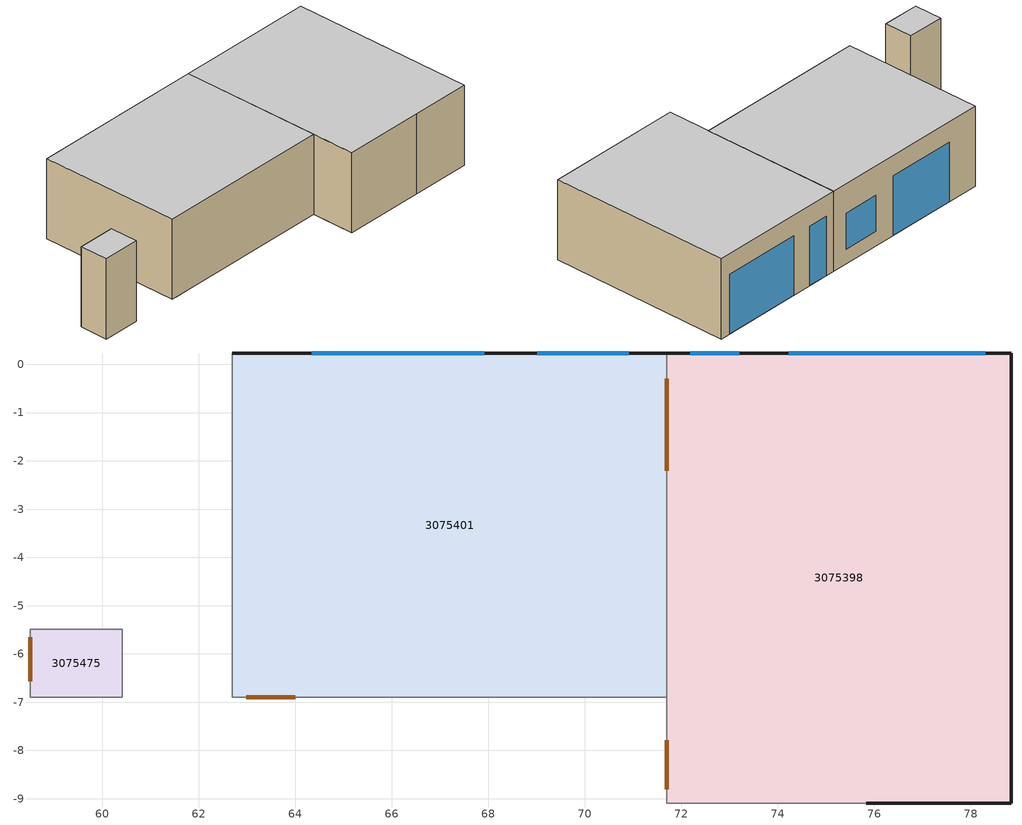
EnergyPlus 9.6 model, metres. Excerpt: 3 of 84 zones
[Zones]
3075401
 floor ground (7595720): 71.7,0.23 71.7,-6.9 62.7,-6.9 62.7,0.23 z46.64
 wall outside (7491882): 71.7,0.23 62.7,0.23 z46.64:50.68
 wall to 3075398 (7514533_Adjacent): 71.7,-6.9 71.7,0.23 z46.64:50.68
 wall to 3075364 (7515037): 62.7,-6.9 71.7,-6.9 z46.64:50.68
 wall to 3075375 (7515233): 62.7,0.23 62.7,-6.9 z46.64:50.68
 window (7537627): 67.92,0.23 64.35,0.23 z46.66:49.66
 window (7537741): 70.91,0.23 69.01,0.23 z47.4:49.2
 door inside (7559049): 71.7,-2.21 71.7,-0.3 z46.65:48.76
 door inside (7559370): 62.99,-6.9 64,-6.9 z46.65:48.76
 ceiling to 3075620 (7600772): 71.7,-6.9 71.7,0.23 62.7,0.23 62.7,-6.9 z50.68
3075398
 floor ground (7595720): 78.83,0.23 78.83,-9.09 71.7,-9.09 71.7,0.23 z46.64
 wall outside (7491699): 75.83,-9.09 78.83,-9.09 z46.64:50.68
 wall outside (7491806): 78.83,-9.09 78.83,0.23 z46.64:50.68
 wall outside (7491882): 78.83,0.23 71.7,0.23 z46.64:50.68
 wall to 3075364 (7514227): 71.7,-9.09 75.83,-9.09 z46.64:50.68
 wall to 3075364 (7514533): 71.7,-6.9 71.7,-9.09 z46.64:50.68
 window (7538308): 78.3,0.23 74.22,0.23 z46.66:49.66
 window (7538232): 73.2,0.23 72.18,0.23 z46.66:49.66
 door inside (7559431): 71.7,-7.79 71.7,-8.8 z46.65:48.76
 ceiling to 3075618 (7600772): 78.83,-9.09 78.83,0.23 71.7,0.23 71.7,-9.09 z50.68
3075475
 floor ground (7595720): 60.41,-5.49 60.41,-6.9 58.52,-6.9 58.52,-5.49 z46.64
 wall to 3075364 (7515393): 58.52,-6.9 60.41,-6.9 z46.64:50.68
 wall to 3075375 (7557749): 60.41,-6.9 60.41,-5.49 z46.64:50.68
 wall to 3075472 (7557750_Adjacent): 58.52,-5.49 58.52,-6.9 z46.64:50.68
 wall to 3075651 (7557751_Adjacent): 60.41,-5.49 58.52,-5.49 z46.64:50.68
 door inside (7558647): 58.52,-5.66 58.52,-6.57 z46.65:48.76
 ceiling to 3075660 (7600772): 60.41,-6.9 60.41,-5.49 58.52,-5.49 58.52,-6.9 z50.68
[Schedule:Compact]
3075419_L: Through: 08/31, For: AllDays, Until: 24:00, 0, Through: 09/01, For: AllDays, Until: 07:30, 0, Until: 08:00, 1, Until: 08:30, 1, Until: 09:00, 1, Until: 09:30, 1, Until: 10:00, 1, Until: 10:30, 1, Until: 11:00, 1, Until: 11:30, 0, Until: 12:00, 0, Until: 12:30, 1, Until: 13:00, 1, Until: 13:30, 1, Until: 14:00, 1, Until: 14:30, 1, Until: 15:00, 0, Until: 15:30, 1, Until: 16:00, 1, Until: 16:30, 0, Until: 17:00, 0, Until: 17:30, 0, Until: 24:00, 0, Through: 09/02, For: AllDays, Until: 07:30, 0, Until: 08:00, 1, Until: 08:30, 1, Until: 09:00, 1, Until: 09:30, 0, Until: 10:00, 1, Until: 10:30, 1, Until: 11:00, 1, Until: 11:30, 0, Until: 12:00, 0, Until: 12:30, 0, Until: 13:00, 0, Until: 13:30, 0, Until: 14:00, 0, Until: 14:30, 0, Until: 15:00, 0, Until: 15:30, 0, Until: 16:00, 0, Until: 16:30, 0, Until: 17:00, 0, Until: 17:30, 0, Until: 24:00, 0, Through: 09/03, For: AllDays, Until: 07:30, 0, Until: 08:00, 1, Until: 08:30, 1, Until: 09:00, 1, Until: 09:30, 1, Until: 10:00, 0, Until: 10:30, 0, Until: 11:00, 0, Until: 11:30, 0, Until: 12:00, 0, Until: 12:30, 1, Until: 13:00, 1, Until: 13:30, 0, Until: 14:00, 0, Until: 14:30, 1, Until: 15:00, 1, Until: 15:30, 0, Until: 16:00, 0, Until: 16:30, 0, Until: 17:00, 0, Until: 17:30, 0, Until: 24:00, 0, Through: 09/04, For: AllDays, Until: 07:30, 0, Until: 08:00, 1, Until: 08:30, 1, Until: 09:00, 1, Until: 09:30, 0, Until: 10:00, 1, Until: 10:30, 1, Until: 11:00, 1, Until: 11:30, 0, Until: 12:00, 1, Until: 12:30, 1, Until: 13:00, 1, Until: 13:30, 1, Until: 14:00, 1, Until: 14:30, 0, Until: 15:00, 0, Until: 15:30, 0, Until: 16:00, 0, Until: 16:30, 0, Until: 17:00, 0, Until: 17:30, 0, Until: 24:00, 0, Through: 09/05, For: AllDays, Until: 07:30, 0, Until: 08:00, 0, Until: 08:30, 0, Until: 09:00, 0, Until: 09:30, 0, Until: 10:00, 0, Until: 10:30, 0, Until: 11:00, 0, Until: 11:30, 0, Until: 12:00, 0, Until: 12:30, 0, Until: 13:00, 0, Until: 13:30, 0, Until: 14:00, 0, Until: 14:30, 0, Until: 15:00, 0, Until: 15:30, 0, Until: 16:00, 0, Until: 16:30, 0, Until: 17:00, 0, Until: 17:30, 0, Until: 24:00, 0, Through: 09/06, For: AllDays, Until: 07:30, 0, Until: 08:00, 0, Until: 08:30, 0, Until: 09:00, 0, Until: 09:30, 0, Until: 10:00, 0, Until: 10:30, 0, Until: 11:00, 0, Until: 11:30, 0, Until: 12:00, 0, Until: 12:30, 0, Until: 13:00, 0, Until: 13:30, 0, Until: 14:00, 0, Until: 14:30, 0, Until: 15:00, 0, Until: 15:30, 0, Until: 16:00, 0, Until: 16:30, 0, Until: 17:00, 0, Until: 17:30, 0, Until: 24:00, 0, Through: 09/07, For: AllDays, Until: 07:30, 0, Until: 08:00, 0, Until: 08:30, 0, Until: 09:00, 0, Until: 09:30, 1, Until: 10:00, 1, Until: 10:30, 0, Until: 11:00, 1, Until: 11:30, 1, Until: 12:00, 0, Until: 12:30, 0, Until: 13:00, 0, Until: 13:30, 0, Until: 14:00, 1, Until: 14:30, 1, Until: 15:00, 0, Until: 15:30, 0, Until: 16:00, 1, Until: 16:30, 1, Until: 17:00, 1, Until: 17:30, 1, Until: 24:00, 0, Through: 09/08, For: AllDays, Until: 07:30, 0, Until: 08:00, 1, Until: 08:30, 1, Until: 09:00, 1, Until: 09:30, 1, Until: 10:00, 1, Until: 10:30, 1, Until: 11:00, 0, Until: 11:30, 0, Until: 12:00, 0, Until: 12:30, 0, Until: 13:00, 1, Until: 13:30, 1, Until: 14:00, 0, Until: 14:30, 0, Until: 15:00, 0, Until: 15:30, 0, Until: 16:00, 1, Until: 16:30, 1, Until: 17:00, 0, Until: 17:30, 0, Until: 24:00, 0, Through: 09/09, For: AllDays, Until: 07:30, 0, Until: 08:00, 1, Until: 08:30, 1, Until: 09:00, 1, Until: 09:30, 1, Until: 10:00, 1, Until: 10:30, 1, Until: 11:00, 1, Until: 11:30, 1, Until: 12:00, 0, Until: 12:30, 0, Until: 13:00, 0, Until: 13:30, 1, Until: 14:00, 1, Until: 14:30, 0, Until: 15:00, 0, Until: 15:30, 0, Until: 16:00, 0, Until: 16:30, 1, Until: 17:00, 1, Until: 17:30, 1, Until: 24:00, 0, Through: 09/10, For: AllDays, Until: 07:30, 0, Until: 08:00, 1, Until: 08:30, 1, Until: 09:00, 1, Until: 09:30, 1, Until: 10:00, 0, Until: 10:30, 1, Until: 11:00, 1, Until: 11:30, 1, Until: 12:00, 0, Until: 12:30, 0, Until: 13:00, 0, Until: 13:30, 1, Until: 14:00, 1, Until: 14:30, 0, Until: 15:00, 0, Until: 15:30, 0, Until: 16:00, 0, Until: 16:30, 0, Until: 17:00, 0, Until: 17:30, 0, Until: 24:00, 0, Through: 09/11, For: AllDays, Until: 07:30, 0, Until: 08:00, 1, Until: 08:30, 1, Until: 09:00, 1, Until: 09:30, 1, Until: 10:00, 1, Until: 10:30, 1, Until: 11:00, 1, Until: 11:30, 1, Until: 12:00, 1, Until: 12:30, 1, Until: 13:00, 1, Until: 13:30, 1, Until: 14:00, 1, Until: 14:30, 0, Until: 15:00, 0, Until: 15:30, 0, Until: 16:00, 0, Until: 16:30, 0, Until: 17:00, 0, Until: 17:30, 0, Until: 24:00, 0, Through: 09/12, For: AllDays, Until: 07:30, 0, Until: 08:00, 0, Until: 08:30, 0, Until: 09:00, 0, Until: 09:30, 0, Until: 10:00, 0, Until: 10:30, 0, Until: 11:00, 0, Until: 11:30, 0, Until: 12:00, 0, Until: 12:30, 0, Until: 13:00, 0, Until: 13:30, 0, Until: 14:00, 0, Until: 14:30, 0, Until: 15:00, 0, Until: 15:30, 0, Until: 16:00, 0, Until: 16:30, 0, Until: 17:00, 0, Until: 17:30, 0, Until: 24:00, 0, Through: 09/13, For: AllDays, Until: 07:30, 0, Until: 08:00, 0, Until: 08:30, 0, Until: 09:00, 0, Until: 09:30, 0, Until: 10:00, 0, Until: 10:30, 0, Until: 11:00, 0, Until: 11:30, 0, Until: 12:00, 0, Until: 12:30, 0, Until: 13:00, 0, Until: 13:30, 0, Until: 14:00, 0, Until: 14:30, 0, Until: 15:00, 0, Until: 15:30, 0, Until: 16:00, 0, Until: 16:30, 0, Until: 17:00, 0, Until: 17:30, 0, Until: 24:00, 0, Through: 09/14, For: AllDays, Until: 07:30, 0, Until: 08:00, 1, Until: 08:30, 1, Until: 09:00, 1, Until: 09:30, 1, Until: 10:00, 1, Until: 10:30, 1, Until: 11:00, 1, Until: 11:30, 0, Until: 12:00, 1, Until: 12:30, 1, Until: 13:00, 1, Until: 13:30, 0, Until: 14:00, 0, Until: 14:30, 0, Until: 15:00, 0, Until: 15:30, 0, Until: 16:00, 0, Until: 16:30, 0, Until: 17:00, 0, Until: 17:30, 0, Until: 24:00, 0, Through: 09/15, For: AllDays, Until: 07:30, 0, Until: 08:00, 0, Until: 08:30, 0, Until: 09:00, 0, Until: 09:30, 0, Until: 10:00, 0, Until: 10:30, 1, Until: 11:00, 1, Until: 11:30, 1, Until: 12:00, 1, Until: 12:30, 1, Until: 13:00, 0, Until: 13:30, 0, Until: 14:00, 0, Until: 14:30, 0, Until: 15:00, 0, Until: 15:30, 1, Until: 16:00, 1, Until: 16:30, 0, Until: 17:00, 0, Until: 17:30, 0, Until: 24:00, 0, Through: 09/16, For: AllDays, Until: 07:30, 0, Until: 08:00, 0, Until: 08:30, 1, Until: 09:00, 1, Until: 09:30, 1, Until: 10:00, 0, Until: 10:30, 1, Until: 11:00, 1, Until: 11:30, 1, Until: 12:00, 0, Until: 12:30, 0, Until: 13:00, 0, Until: 13:30, 0, Until: 14:00, 1, Until: 14:30, 1, Until: 15:00, 1, Until: 15:30, 0, Until: 16:00, 0, Until: 16:30, 1, Until: 17:00, 1, Until: 17:30, 1, Until: 24:00, 0, Through: 09/17, For: AllDays, Until: 07:30, 0, Until: 08:00, 1, Until: 08:30, 1, Until: 09:00, 1, Until: 09:30, 1, Until: 10:00, 0, Until: 10:30, 0, Until: 11:00, 0, Until: 11:30, 0, Until: 12:00, 0, Until: 12:30, 0, Until: 13:00, 0, Until: 13:30, 0, Until: 14:00, 0, Until: 14:30, 0, Until: 15:00, 0, Until: 15:30, 0, Until: 16:00, 0, Until: 16:30, 0, Until: 17:00, 0, Until: 17:30, 0, Until: 24:00, 0, Through: 09/18, For: AllDays, Until: 07:30, 0, Until: 08:00, 1, Until: 08:30, 1, Until: 09:00, 1, Until: 09:30, 0, Until: 10:00, 1, Until: 10:30, 1, Until: 11:00, 1, Until: 11:30, 1, Until: 12:00, 1, Until: 12:30, 1, Until: 13:00, 1, Until: 13:30, 1, Until: 14:00, 1, Until: 14:30, 1, Until: 15:00, 0, Until: 15:30, 0, Until: 16:00, 0, Until: 16:30, 0, Until: 17:00, 0, Until: 17:30, 0, Until: 24:00, 0, Through: 09/19, For: AllDays, Until: 07:30, 0, Until: 08:00, 0, Until: 08:30, 0, Until: 09:00, 0, Until: 09:30, 0, Until: 10:00, 0, Until: 10:30, 0, Until: 11:00, 0, Until: 11:30, 0, Until: 12:00, 0, Until: 12:30, 0, Until: 13:00, 0, Until: 13:30, 0, Until: 14:00, 0, Until: 14:30, 0, Until: 15:00, 0, Until: 15:30, 0, Until: 16:00, 0, Until: 16:30, 0, Until: 17:00, 0, Until: 17:30, 0, Until: 24:00, 0, Through: 09/20, For: AllDays, Until: 07:30, 0, Until: 08:00, 0, Until: 08:30, 0, Until: 09:00, 0, Until: 09:30, 0, Until: 10:00, 0, Until: 10:30, 0, Until: 11:00, 0, Until: 11:30, 0, Until: 12:00, 0, Until: 12:30, 0, Until: 13:00, 0, Until: 13:30, 0, Until: 14:00, 0, Until: 14:30, 0, Until: 15:00, 0, Until: 15:30, 0, Until: 16:00, 0, Until: 16:30, 0, Until: 17:00, 0, Until: 17:30, 0, Until: 24:00, 0, Through: 09/21, For: AllDays, Until: 07:30, 0, Until: 08:00, 0, Until: 08:30, 0, Until: 09:00, 0, Until: 09:30, 0, Until: 10:00, 0, Until: 10:30, 0, Until: 11:00, 1, Until: 11:30, 1, Until: 12:00, 1, Until: 12:30, 1, Until: 13:00, 0, Until: 13:30, 0, Until: 14:00, 0, Until: 14:30, 0, Until: 15:00, 0, Until: 15:30, 0, Until: 16:00, 0, Until: 16:30, 0, Until: 17:00, 0, Until: 17:30, 0, Until: 24:00, 0, Through: 09/22, For: AllDays, Until: 07:30, 0, Until: 08:00, 0, Until: 08:30, 0, Until: 09:00, 0, Until: 09:30, 0, Until: 10:00, 0, Until: 10:30, 0, Until: 11:00, 0, Until: 11:30, 0, Until: 12:00, 0, Until: 12:30, 0, Until: 13:00, 0, Until: 13:30, 0, Until: 14:00, 0, Until: 14:30, 0, Until: 15:00, 0, Until: 15:30, 0, Until: 16:00, 0, Until: 16:30, 0, Until: 17:00, 0, Until: 17:30, 0, Until: 24:00, 0, Through: 09/23, For: AllDays, Until: 07:30, 0, Until: 08:00, 1, Until: 08:30, 1, Until: 09:00, 1, Until: 09:30, 1, Until: 10:00, 1, Until: 10:30, 1, Until: 11:00, 1, Until: 11:30, 1, Until: 12:00, 0, Until: 12:30, 0, Until: 13:00, 1, Until: 13:30, 1, Until: 14:00, 1, Until: 14:30, 1, Until: 15:00, 1, Until: 15:30, 1, Until: 16:00, 1, Until: 16:30, 0, Until: 17:00, 0, Until: 17:30, 0, Until: 24:00, 0, Through: 09/24, For: AllDays, Until: 07:30, 0, Until: 08:00, 1, Until: 08:30, 1, Until: 09:00, 1, Until: 09:30, 0, Until: 10:00, 1, Until: 10:30, 1, Until: 11:00, 1, Until: 11:30, 1, Until: 12:00, 0, Until: 12:30, 0, Until: 13:00, 0, Until: 13:30, 0, Until: 14:00, 1, Until: 14:30, 1, Until: 15:00, 0, Until: 15:30, 0, Until: 16:00, 0, Until: 16:30, 0, Until: 17:00, 0, Until: 17:30, 0, Until: 24:00, 0, Through: 09/25, For: AllDays, Until: 07:30, 0, Until: 08:00, 1, Until: 08:30, 1, Until: 09:00, 1, Until: 09:30, 1, Until: 10:00, 1, Until: 10:30, 1, Until: 11:00, 1, Until: 11:30, 1, Until: 12:00, 0, Until: 12:30, 1, Until: 13:00, 1, Until: 13:30, 0, Until: 14:00, 0, Until: 14:30, 1, Until: 15:00, 1, Until: 15:30, 0, Until: 16:00, 0, Until: 16:30, 0, Until: 17:00, 0, Until: 17:30, 0, Until: 24:00, 0, Through: 09/26, For: AllDays, Until: 07:30, 0, Until: 08:00, 0, Until: 08:30, 0, Until: 09:00, 0, Until: 09:30, 0, Until: 10:00, 0, Until: 10:30, 0, Until: 11:00, 0, Until: 11:30, 0, Until: 12:00, 0, Until: 12:30, 0, Until: 13:00, 0, Until: 13:30, 0, Until: 14:00, 0, Until: 14:30, 0, Until: 15:00, 0, Until: 15:30, 0, Until: 16:00, 0, Until: 16:30, 0, Until: 17:00, 0, Until: 17:30, 0, Until: 24:00, 0, Through: 09/27, For: AllDays, Until: 07:30, 0, Until: 08:00, 0, Until: 08:30, 0, Until: 09:00, 0, Until: 09:30, 0, Until: 10:00, 0, Until: 10:30, 0, Until: 11:00, 0, Until: 11:30, 0, Until: 12:00, 0, Until: 12:30, 0, Until: 13:00, 0, Until: 13:30, 0, Until: 14:00, 0, Until: 14:30, 0, Until: 15:00, 0, Until: 15:30, 0, Until: 16:00, 0, Until: 16:30, 0, Until: 17:00, 0, Until: 17:30, 0, Until: 24:00, 0, Through: 09/28, For: AllDays, Until: 07:30, 0, Until: 08:00, 1, Until: 08:30, 1, Until: 09:00, 1, Until: 09:30, 0, Until: 10:00, 1, Until: 10:30, 1, Until: 11:00, 1, Until: 11:30, 1, Until: 12:00, 1, Until: 12:30, 1, Until: 13:00, 1, Until: 13:30, 0, Until: 14:00, 0, Until: 14:30, 1, Until: 15:00, 1, Until: 15:30, 0, Until: 16:00, 0, Until: 16:30, 0, Until: 17:00, 0, Until: 17:30, 0, Until: 24:00, 0, Through: 09/29, For: AllDays, Until: 07:30, 0, Until: 08:00, 1, Until: 08:30, 1, Until: 09:00, 1, Until: 09:30, 1, Until: 10:00, 1, Until: 10:30, 1, Until: 11:00, 1, Until: 11:30, 0, Until: 12:00, 0, Until: 12:30, 1, Until: 13:00, 1, Until: 13:30, 1, Until: 14:00, 1, Until: 14:30, 1, Until: 15:00, 0, Until: 15:30, 0, Until: 16:00, 0, Until: 16:30, 0, Until: 17:00, 0, Until: 17:30, 0, Until: 24:00, 0, Through: 09/30, For: AllDays, Until: 07:30, 0, Until: 08:00, 0, Until: 08:30, 0, Until: 09:00, 0, Until: 09:30, 1, Until: 10:00, 1, Until: 10:30, 0, Until: 11:00, 0, Until: 11:30, 0, Until: 12:00, 0, Until: 12:30, 0, Until: 13:00, 0, Until: 13:30, 0, Until: 14:00, 0, Until: 14:30, 1, Until: 15:00, 1, Until: 15:30, 1, Until: 16:00, 1, Until: 16:30, 0, Until: 17:00, 0, Until: 17:30, 0, Until: 24:00, 0, Through: 12/31, For: AllDays, Until: 24:00, 0
